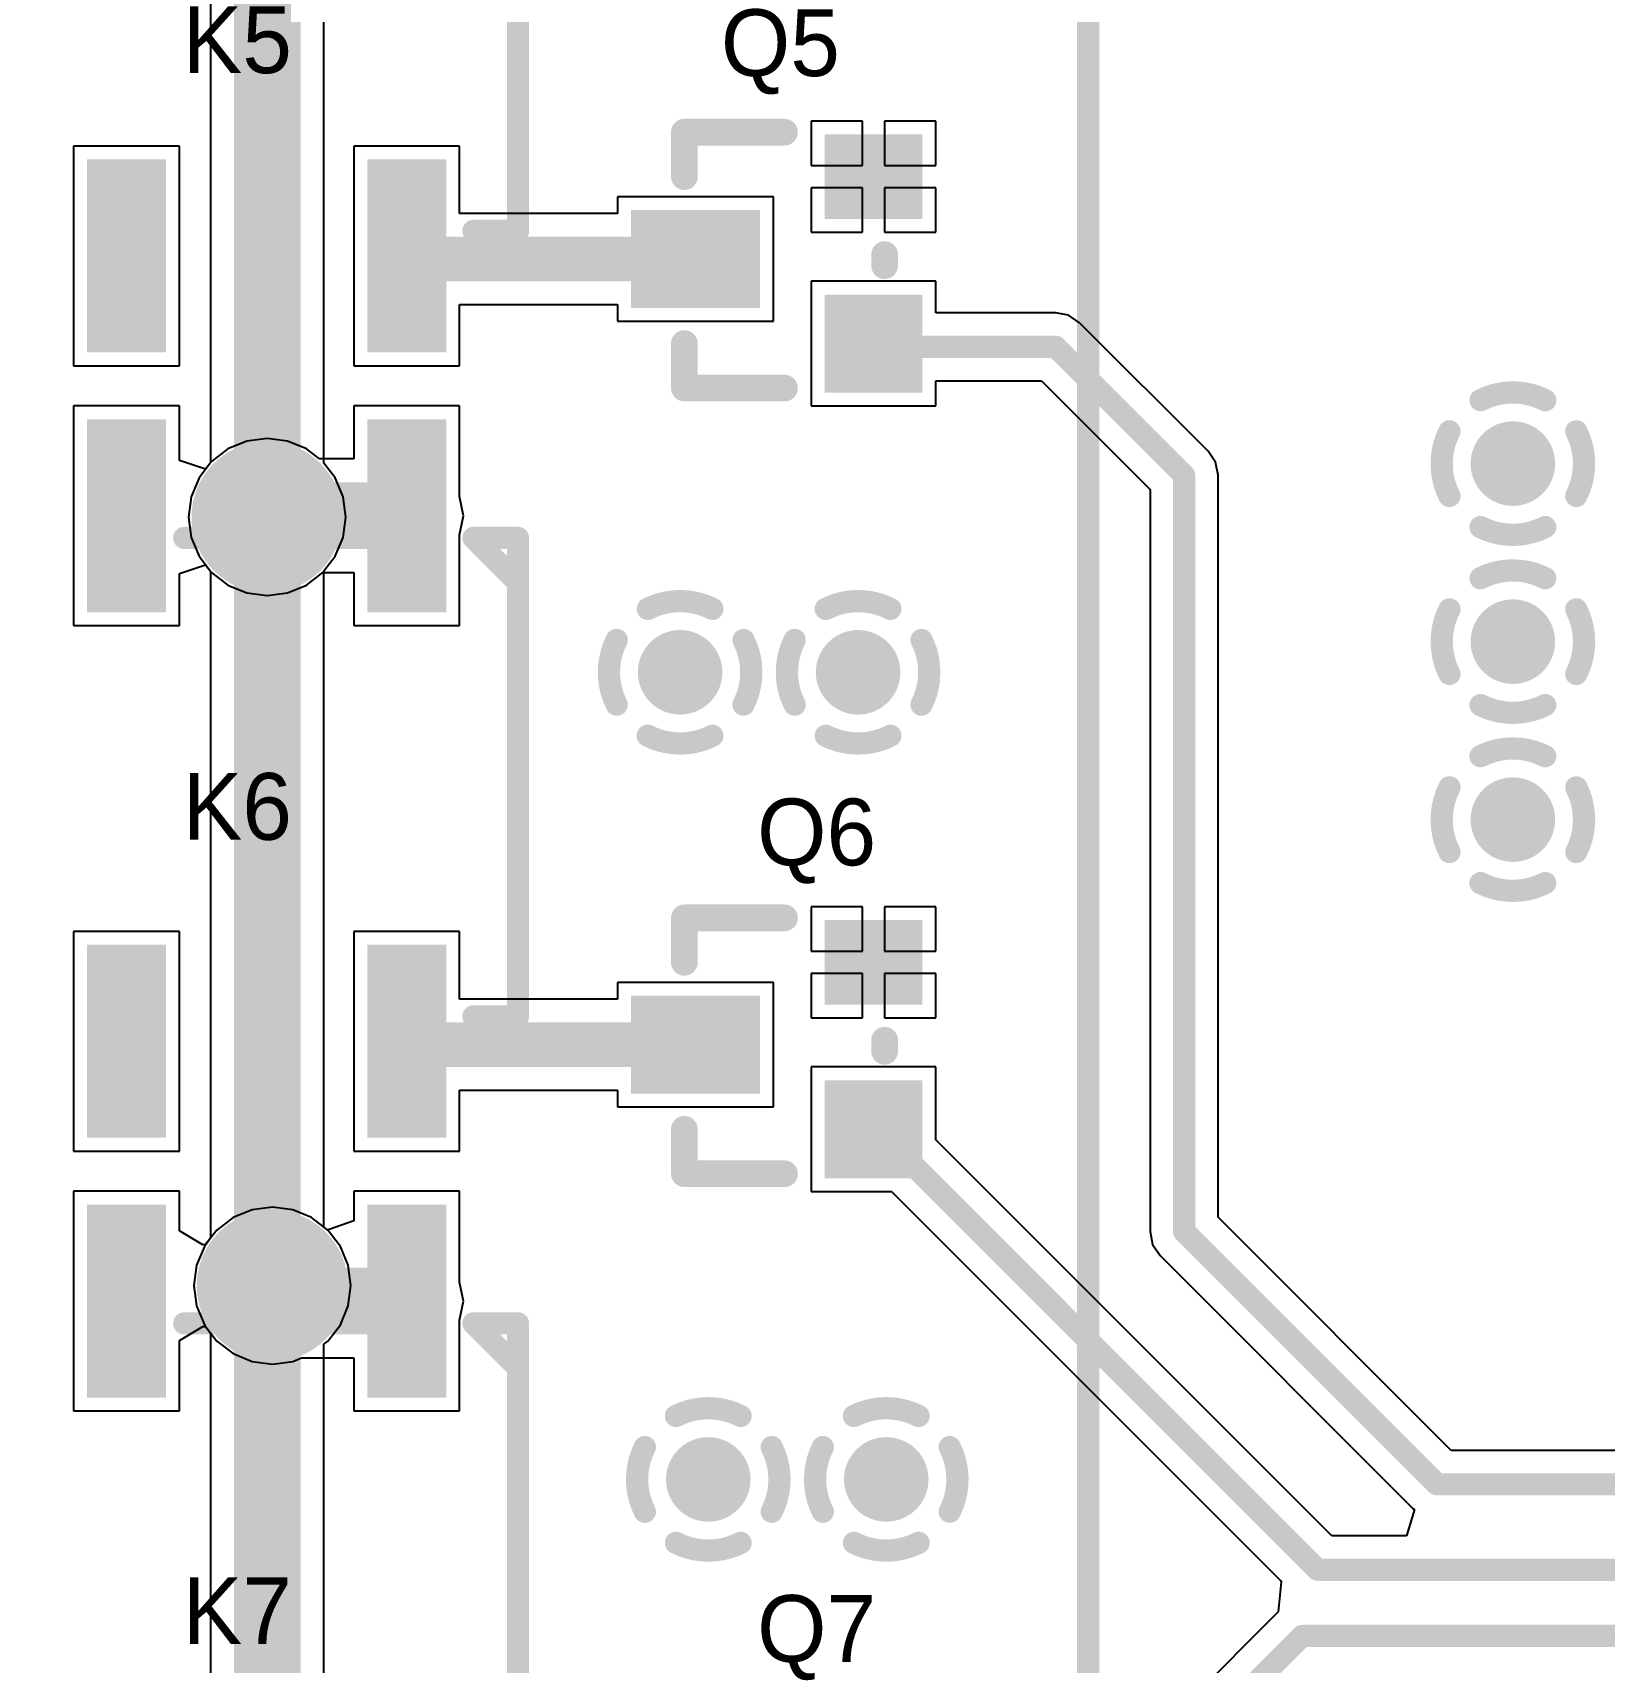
# Model space of a CAD drawing. Header units: millimetres. Extents: x 6.83 to 16.18, y 4.59 to 12.3.
# Drawn here: x 9.547 to 10.254, y 6.71 to 7.442 of the extents above; entities that cross this region are included whole.
import ezdxf

# ---------------------------------------------------------------- set-up
doc = ezdxf.new("R2010")
doc.units = ezdxf.units.MM
doc.header["$MEASUREMENT"] = 0
for name, color, linetype in [('BottomLayer', 5, 'Continuous'), ('BottomSolder', 6, 'Continuous'), ('InternalPlane1', 76, 'Continuous'), ('InternalPlane2', 16, 'Continuous'), ('MultiLayer', 9, 'Continuous'), ('TopLayer', 1, 'Continuous'), ('TopOverlay', 2, 'Continuous'), ('TopPaste', 8, 'Continuous'), ('TopSolder', 216, 'Continuous'), ('ViaHoleLayer', 16, 'Continuous')]:
    doc.layers.add(name, color=color, linetype=linetype)

# ---------------------------------------------------------------- blocks, each defined once
blk = doc.blocks.new('SOT_23_85')
at = {"layer": 'TopLayer'}
for points in [[(0.018278, 0.052755), (0.018278, 0.082755), (-0.017722, 0.052755), (-0.017722, 0.082755)], [(-0.054722, 0.012755), (-0.054722, 0.048755), (-0.104722, 0.012755), (-0.104722, 0.048755)], [(0.018278, -0.025245), (0.018278, 0.010755), (-0.017722, -0.025245), (-0.017722, 0.010755)]]:
    blk.add_solid(points, dxfattribs=at)
at = {"layer": 'TopOverlay', "const_width": 0.012}
for points in [[(-0.084722, 0.087755), (-0.039722, 0.087755)], [(-0.084722, 0.067755), (-0.084722, 0.087755)], [(0.005278, 0.027755), (0.005278, 0.032755)], [(-0.084722, -0.027245), (-0.084722, -0.007245)], [(-0.084722, -0.027245), (-0.039722, -0.027245)]]:
    blk.add_lwpolyline(points, dxfattribs=at)
at = {"layer": 'TopOverlay', "const_width": 0.006}
for points in [[(-0.087722, 0.087755, 1), (-0.081722, 0.087755, 1)], [(-0.087722, 0.087755, 1), (-0.081722, 0.087755, 1)], [(-0.042722, 0.087755, 1), (-0.036722, 0.087755, 1)], [(-0.087722, 0.067755, 1), (-0.081722, 0.067755, 1)], [(0.002278, 0.032755, 1), (0.008278, 0.032755, 1)], [(0.002278, 0.027755, 1), (0.008278, 0.027755, 1)], [(-0.087722, -0.007245, 1), (-0.081722, -0.007245, 1)], [(-0.087722, -0.027245, 1), (-0.081722, -0.027245, 1)], [(-0.087722, -0.027245, 1), (-0.081722, -0.027245, 1)], [(-0.042722, -0.027245, 1), (-0.036722, -0.027245, 1)]]:
    blk.add_lwpolyline(points, format="xyb", close=True, dxfattribs=at)
at = {"layer": 'TopPaste'}
for points in [[(0.018278, 0.052755), (0.018278, 0.082755), (-0.017722, 0.052755), (-0.017722, 0.082755)], [(-0.054722, 0.012755), (-0.054722, 0.048755), (-0.104722, 0.012755), (-0.104722, 0.048755)], [(0.018278, -0.025245), (0.018278, 0.010755), (-0.017722, -0.025245), (-0.017722, 0.010755)]]:
    blk.add_solid(points, dxfattribs=at)
at = {"layer": 'TopSolder'}
for points in [[(0.022278, 0.048755), (0.022278, 0.086755), (-0.021722, 0.048755), (-0.021722, 0.086755)], [(-0.050722, 0.008755), (-0.050722, 0.052755), (-0.108722, 0.008755), (-0.108722, 0.052755)], [(0.022278, -0.029245), (0.022278, 0.014755), (-0.021722, -0.029245), (-0.021722, 0.014755)]]:
    blk.add_solid(points, dxfattribs=at)
blk = doc.blocks.new('SOT_23_86')
at = {"layer": 'TopLayer'}
for points in [[(0.018278, 0.052755), (0.018278, 0.082755), (-0.017722, 0.052755), (-0.017722, 0.082755)], [(-0.054722, 0.012755), (-0.054722, 0.048755), (-0.104722, 0.012755), (-0.104722, 0.048755)], [(0.018278, -0.025245), (0.018278, 0.010755), (-0.017722, -0.025245), (-0.017722, 0.010755)]]:
    blk.add_solid(points, dxfattribs=at)
at = {"layer": 'TopOverlay', "const_width": 0.012}
for points in [[(-0.084722, 0.087755), (-0.039722, 0.087755)], [(-0.084722, 0.067755), (-0.084722, 0.087755)], [(0.005278, 0.027755), (0.005278, 0.032755)], [(-0.084722, -0.027245), (-0.084722, -0.007245)], [(-0.084722, -0.027245), (-0.039722, -0.027245)]]:
    blk.add_lwpolyline(points, dxfattribs=at)
at = {"layer": 'TopOverlay', "const_width": 0.006}
for points in [[(-0.087722, 0.087755, 1), (-0.081722, 0.087755, 1)], [(-0.087722, 0.087755, 1), (-0.081722, 0.087755, 1)], [(-0.042722, 0.087755, 1), (-0.036722, 0.087755, 1)], [(-0.087722, 0.067755, 1), (-0.081722, 0.067755, 1)], [(0.002278, 0.032755, 1), (0.008278, 0.032755, 1)], [(0.002278, 0.027755, 1), (0.008278, 0.027755, 1)], [(-0.087722, -0.007245, 1), (-0.081722, -0.007245, 1)], [(-0.087722, -0.027245, 1), (-0.081722, -0.027245, 1)], [(-0.087722, -0.027245, 1), (-0.081722, -0.027245, 1)], [(-0.042722, -0.027245, 1), (-0.036722, -0.027245, 1)]]:
    blk.add_lwpolyline(points, format="xyb", close=True, dxfattribs=at)
at = {"layer": 'TopPaste'}
for points in [[(0.018278, 0.052755), (0.018278, 0.082755), (-0.017722, 0.052755), (-0.017722, 0.082755)], [(-0.054722, 0.012755), (-0.054722, 0.048755), (-0.104722, 0.012755), (-0.104722, 0.048755)], [(0.018278, -0.025245), (0.018278, 0.010755), (-0.017722, -0.025245), (-0.017722, 0.010755)]]:
    blk.add_solid(points, dxfattribs=at)
at = {"layer": 'TopSolder'}
for points in [[(0.022278, 0.048755), (0.022278, 0.086755), (-0.021722, 0.048755), (-0.021722, 0.086755)], [(-0.050722, 0.008755), (-0.050722, 0.052755), (-0.108722, 0.008755), (-0.108722, 0.052755)], [(0.022278, -0.029245), (0.022278, 0.014755), (-0.021722, -0.029245), (-0.021722, 0.014755)]]:
    blk.add_solid(points, dxfattribs=at)
blk = doc.blocks.new('AXICOM_IM06_89')
at = {"layer": 'TopLayer'}
for points in [[(-0.13873, 0.0719), (-0.11117, 0.0719), (-0.13873, 0.15064), (-0.11117, 0.15064)], [(-0.01275, 0.0719), (0.01481, 0.0719), (-0.01275, 0.15064), (0.01481, 0.15064)], [(0.07387, 0.0719), (0.10143, 0.0719), (0.07387, 0.15064), (0.10143, 0.15064)], [(0.16048, 0.0719), (0.18804, 0.0719), (0.16048, 0.15064), (0.18804, 0.15064)], [(-0.13873, -0.16432), (-0.11117, -0.16432), (-0.13873, -0.08558), (-0.11117, -0.08558)], [(-0.01275, -0.16432), (0.01481, -0.16432), (-0.01275, -0.08558), (0.01481, -0.08558)], [(0.07387, -0.16432), (0.10143, -0.16432), (0.07387, -0.08558), (0.10143, -0.08558)], [(0.16048, -0.16432), (0.18804, -0.16432), (0.16048, -0.08558), (0.18804, -0.08558)]]:
    blk.add_solid(points, dxfattribs=at)
at = {"layer": 'TopOverlay', "const_width": 0.01}
for points in [[(-0.15495, 0.10005), (-0.17495, 0.10005)], [(-0.17495, 0.10005), (-0.17495, -0.11495)], [(0.22005, 0.10005), (0.20005, 0.10005)], [(0.22005, 0.10005), (0.22005, -0.11495)], [(-0.15495, -0.11495), (-0.17495, -0.09495)], [(-0.15495, -0.11495), (-0.17495, -0.11495)], [(-0.02495, -0.11495), (-0.09995, -0.11495)], [(0.22005, -0.11495), (0.20005, -0.11495)]]:
    blk.add_lwpolyline(points, dxfattribs=at)
at = {"layer": 'TopOverlay', "const_width": 0.005}
for points in [[(-0.17745, 0.10005, 1), (-0.17245, 0.10005, 1)], [(-0.17745, 0.10005, 1), (-0.17245, 0.10005, 1)], [(-0.15745, 0.10005, 1), (-0.15245, 0.10005, 1)], [(0.19755, 0.10005, 1), (0.20255, 0.10005, 1)], [(0.21755, 0.10005, 1), (0.22255, 0.10005, 1)], [(0.21755, 0.10005, 1), (0.22255, 0.10005, 1)], [(-0.17745, -0.09495, 1), (-0.17245, -0.09495, 1)], [(-0.17745, -0.11495, 1), (-0.17245, -0.11495, 1)], [(-0.17745, -0.11495, 1), (-0.17245, -0.11495, 1)], [(-0.15745, -0.11495, 1), (-0.15245, -0.11495, 1)], [(-0.15745, -0.11495, 1), (-0.15245, -0.11495, 1)], [(-0.10245, -0.11495, 1), (-0.09745, -0.11495, 1)], [(-0.02745, -0.11495, 1), (-0.02245, -0.11495, 1)], [(0.19755, -0.11495, 1), (0.20255, -0.11495, 1)], [(0.21755, -0.11495, 1), (0.22255, -0.11495, 1)], [(0.21755, -0.11495, 1), (0.22255, -0.11495, 1)]]:
    blk.add_lwpolyline(points, format="xyb", close=True, dxfattribs=at)
at = {"layer": 'TopPaste'}
for points in [[(-0.13873, 0.0719), (-0.11117, 0.0719), (-0.13873, 0.15064), (-0.11117, 0.15064)], [(-0.01275, 0.0719), (0.01481, 0.0719), (-0.01275, 0.15064), (0.01481, 0.15064)], [(0.07387, 0.0719), (0.10143, 0.0719), (0.07387, 0.15064), (0.10143, 0.15064)], [(0.16048, 0.0719), (0.18804, 0.0719), (0.16048, 0.15064), (0.18804, 0.15064)], [(-0.13873, -0.16432), (-0.11117, -0.16432), (-0.13873, -0.08558), (-0.11117, -0.08558)], [(-0.01275, -0.16432), (0.01481, -0.16432), (-0.01275, -0.08558), (0.01481, -0.08558)], [(0.07387, -0.16432), (0.10143, -0.16432), (0.07387, -0.08558), (0.10143, -0.08558)], [(0.16048, -0.16432), (0.18804, -0.16432), (0.16048, -0.08558), (0.18804, -0.08558)]]:
    blk.add_solid(points, dxfattribs=at)
at = {"layer": 'TopSolder'}
for points in [[(-0.14273, 0.0679), (-0.10717, 0.0679), (-0.14273, 0.15464), (-0.10717, 0.15464)], [(-0.01675, 0.0679), (0.01881, 0.0679), (-0.01675, 0.15464), (0.01881, 0.15464)], [(0.06987, 0.0679), (0.10543, 0.0679), (0.06987, 0.15464), (0.10543, 0.15464)], [(0.15648, 0.0679), (0.19204, 0.0679), (0.15648, 0.15464), (0.19204, 0.15464)], [(-0.14273, -0.16832), (-0.10717, -0.16832), (-0.14273, -0.08158), (-0.10717, -0.08158)], [(-0.01675, -0.16832), (0.01881, -0.16832), (-0.01675, -0.08158), (0.01881, -0.08158)], [(0.06987, -0.16832), (0.10543, -0.16832), (0.06987, -0.08158), (0.10543, -0.08158)], [(0.15648, -0.16832), (0.19204, -0.16832), (0.15648, -0.08158), (0.19204, -0.08158)]]:
    blk.add_solid(points, dxfattribs=at)
blk = doc.blocks.new('AXICOM_IM06_90')
at = {"layer": 'TopLayer'}
for points in [[(-0.13873, 0.0719), (-0.11117, 0.0719), (-0.13873, 0.15064), (-0.11117, 0.15064)], [(-0.01275, 0.0719), (0.01481, 0.0719), (-0.01275, 0.15064), (0.01481, 0.15064)], [(0.07387, 0.0719), (0.10143, 0.0719), (0.07387, 0.15064), (0.10143, 0.15064)], [(0.16048, 0.0719), (0.18804, 0.0719), (0.16048, 0.15064), (0.18804, 0.15064)], [(-0.13873, -0.16432), (-0.11117, -0.16432), (-0.13873, -0.08558), (-0.11117, -0.08558)], [(-0.01275, -0.16432), (0.01481, -0.16432), (-0.01275, -0.08558), (0.01481, -0.08558)], [(0.07387, -0.16432), (0.10143, -0.16432), (0.07387, -0.08558), (0.10143, -0.08558)], [(0.16048, -0.16432), (0.18804, -0.16432), (0.16048, -0.08558), (0.18804, -0.08558)]]:
    blk.add_solid(points, dxfattribs=at)
at = {"layer": 'TopOverlay', "const_width": 0.01}
for points in [[(-0.15495, 0.10005), (-0.17495, 0.10005)], [(-0.17495, 0.10005), (-0.17495, -0.11495)], [(0.22005, 0.10005), (0.20005, 0.10005)], [(0.22005, 0.10005), (0.22005, -0.11495)], [(-0.15495, -0.11495), (-0.17495, -0.09495)], [(-0.15495, -0.11495), (-0.17495, -0.11495)], [(-0.02495, -0.11495), (-0.09995, -0.11495)], [(0.22005, -0.11495), (0.20005, -0.11495)]]:
    blk.add_lwpolyline(points, dxfattribs=at)
at = {"layer": 'TopOverlay', "const_width": 0.005}
for points in [[(-0.17745, 0.10005, 1), (-0.17245, 0.10005, 1)], [(-0.17745, 0.10005, 1), (-0.17245, 0.10005, 1)], [(-0.15745, 0.10005, 1), (-0.15245, 0.10005, 1)], [(0.19755, 0.10005, 1), (0.20255, 0.10005, 1)], [(0.21755, 0.10005, 1), (0.22255, 0.10005, 1)], [(0.21755, 0.10005, 1), (0.22255, 0.10005, 1)], [(-0.17745, -0.09495, 1), (-0.17245, -0.09495, 1)], [(-0.17745, -0.11495, 1), (-0.17245, -0.11495, 1)], [(-0.17745, -0.11495, 1), (-0.17245, -0.11495, 1)], [(-0.15745, -0.11495, 1), (-0.15245, -0.11495, 1)], [(-0.15745, -0.11495, 1), (-0.15245, -0.11495, 1)], [(-0.10245, -0.11495, 1), (-0.09745, -0.11495, 1)], [(-0.02745, -0.11495, 1), (-0.02245, -0.11495, 1)], [(0.19755, -0.11495, 1), (0.20255, -0.11495, 1)], [(0.21755, -0.11495, 1), (0.22255, -0.11495, 1)], [(0.21755, -0.11495, 1), (0.22255, -0.11495, 1)]]:
    blk.add_lwpolyline(points, format="xyb", close=True, dxfattribs=at)
at = {"layer": 'TopPaste'}
for points in [[(-0.13873, 0.0719), (-0.11117, 0.0719), (-0.13873, 0.15064), (-0.11117, 0.15064)], [(-0.01275, 0.0719), (0.01481, 0.0719), (-0.01275, 0.15064), (0.01481, 0.15064)], [(0.07387, 0.0719), (0.10143, 0.0719), (0.07387, 0.15064), (0.10143, 0.15064)], [(0.16048, 0.0719), (0.18804, 0.0719), (0.16048, 0.15064), (0.18804, 0.15064)], [(-0.13873, -0.16432), (-0.11117, -0.16432), (-0.13873, -0.08558), (-0.11117, -0.08558)], [(-0.01275, -0.16432), (0.01481, -0.16432), (-0.01275, -0.08558), (0.01481, -0.08558)], [(0.07387, -0.16432), (0.10143, -0.16432), (0.07387, -0.08558), (0.10143, -0.08558)], [(0.16048, -0.16432), (0.18804, -0.16432), (0.16048, -0.08558), (0.18804, -0.08558)]]:
    blk.add_solid(points, dxfattribs=at)
at = {"layer": 'TopSolder'}
for points in [[(-0.14273, 0.0679), (-0.10717, 0.0679), (-0.14273, 0.15464), (-0.10717, 0.15464)], [(-0.01675, 0.0679), (0.01881, 0.0679), (-0.01675, 0.15464), (0.01881, 0.15464)], [(0.06987, 0.0679), (0.10543, 0.0679), (0.06987, 0.15464), (0.10543, 0.15464)], [(0.15648, 0.0679), (0.19204, 0.0679), (0.15648, 0.15464), (0.19204, 0.15464)], [(-0.14273, -0.16832), (-0.10717, -0.16832), (-0.14273, -0.08158), (-0.10717, -0.08158)], [(-0.01675, -0.16832), (0.01881, -0.16832), (-0.01675, -0.08158), (0.01881, -0.08158)], [(0.06987, -0.16832), (0.10543, -0.16832), (0.06987, -0.08158), (0.10543, -0.08158)], [(0.15648, -0.16832), (0.19204, -0.16832), (0.15648, -0.08158), (0.19204, -0.08158)]]:
    blk.add_solid(points, dxfattribs=at)
blk = doc.blocks.new('AXICOM_IM06_91')
at = {"layer": 'TopLayer'}
for points in [[(-0.13873, 0.0719), (-0.11117, 0.0719), (-0.13873, 0.15064), (-0.11117, 0.15064)], [(-0.01275, 0.0719), (0.01481, 0.0719), (-0.01275, 0.15064), (0.01481, 0.15064)], [(0.07387, 0.0719), (0.10143, 0.0719), (0.07387, 0.15064), (0.10143, 0.15064)], [(0.16048, 0.0719), (0.18804, 0.0719), (0.16048, 0.15064), (0.18804, 0.15064)], [(-0.13873, -0.16432), (-0.11117, -0.16432), (-0.13873, -0.08558), (-0.11117, -0.08558)], [(-0.01275, -0.16432), (0.01481, -0.16432), (-0.01275, -0.08558), (0.01481, -0.08558)], [(0.07387, -0.16432), (0.10143, -0.16432), (0.07387, -0.08558), (0.10143, -0.08558)], [(0.16048, -0.16432), (0.18804, -0.16432), (0.16048, -0.08558), (0.18804, -0.08558)]]:
    blk.add_solid(points, dxfattribs=at)
at = {"layer": 'TopOverlay', "const_width": 0.01}
for points in [[(-0.15495, 0.10005), (-0.17495, 0.10005)], [(-0.17495, 0.10005), (-0.17495, -0.11495)], [(0.22005, 0.10005), (0.20005, 0.10005)], [(0.22005, 0.10005), (0.22005, -0.11495)], [(-0.15495, -0.11495), (-0.17495, -0.09495)], [(-0.15495, -0.11495), (-0.17495, -0.11495)], [(-0.02495, -0.11495), (-0.09995, -0.11495)], [(0.22005, -0.11495), (0.20005, -0.11495)]]:
    blk.add_lwpolyline(points, dxfattribs=at)
at = {"layer": 'TopOverlay', "const_width": 0.005}
for points in [[(-0.17745, 0.10005, 1), (-0.17245, 0.10005, 1)], [(-0.17745, 0.10005, 1), (-0.17245, 0.10005, 1)], [(-0.15745, 0.10005, 1), (-0.15245, 0.10005, 1)], [(0.19755, 0.10005, 1), (0.20255, 0.10005, 1)], [(0.21755, 0.10005, 1), (0.22255, 0.10005, 1)], [(0.21755, 0.10005, 1), (0.22255, 0.10005, 1)], [(-0.17745, -0.09495, 1), (-0.17245, -0.09495, 1)], [(-0.17745, -0.11495, 1), (-0.17245, -0.11495, 1)], [(-0.17745, -0.11495, 1), (-0.17245, -0.11495, 1)], [(-0.15745, -0.11495, 1), (-0.15245, -0.11495, 1)], [(-0.15745, -0.11495, 1), (-0.15245, -0.11495, 1)], [(-0.10245, -0.11495, 1), (-0.09745, -0.11495, 1)], [(-0.02745, -0.11495, 1), (-0.02245, -0.11495, 1)], [(0.19755, -0.11495, 1), (0.20255, -0.11495, 1)], [(0.21755, -0.11495, 1), (0.22255, -0.11495, 1)], [(0.21755, -0.11495, 1), (0.22255, -0.11495, 1)]]:
    blk.add_lwpolyline(points, format="xyb", close=True, dxfattribs=at)
at = {"layer": 'TopPaste'}
for points in [[(-0.13873, 0.0719), (-0.11117, 0.0719), (-0.13873, 0.15064), (-0.11117, 0.15064)], [(-0.01275, 0.0719), (0.01481, 0.0719), (-0.01275, 0.15064), (0.01481, 0.15064)], [(0.07387, 0.0719), (0.10143, 0.0719), (0.07387, 0.15064), (0.10143, 0.15064)], [(0.16048, 0.0719), (0.18804, 0.0719), (0.16048, 0.15064), (0.18804, 0.15064)], [(-0.13873, -0.16432), (-0.11117, -0.16432), (-0.13873, -0.08558), (-0.11117, -0.08558)], [(-0.01275, -0.16432), (0.01481, -0.16432), (-0.01275, -0.08558), (0.01481, -0.08558)], [(0.07387, -0.16432), (0.10143, -0.16432), (0.07387, -0.08558), (0.10143, -0.08558)], [(0.16048, -0.16432), (0.18804, -0.16432), (0.16048, -0.08558), (0.18804, -0.08558)]]:
    blk.add_solid(points, dxfattribs=at)
at = {"layer": 'TopSolder'}
for points in [[(-0.14273, 0.0679), (-0.10717, 0.0679), (-0.14273, 0.15464), (-0.10717, 0.15464)], [(-0.01675, 0.0679), (0.01881, 0.0679), (-0.01675, 0.15464), (0.01881, 0.15464)], [(0.06987, 0.0679), (0.10543, 0.0679), (0.06987, 0.15464), (0.10543, 0.15464)], [(0.15648, 0.0679), (0.19204, 0.0679), (0.15648, 0.15464), (0.19204, 0.15464)], [(-0.14273, -0.16832), (-0.10717, -0.16832), (-0.14273, -0.08158), (-0.10717, -0.08158)], [(-0.01675, -0.16832), (0.01881, -0.16832), (-0.01675, -0.08158), (0.01881, -0.08158)], [(0.06987, -0.16832), (0.10543, -0.16832), (0.06987, -0.08158), (0.10543, -0.08158)], [(0.15648, -0.16832), (0.19204, -0.16832), (0.15648, -0.08158), (0.19204, -0.08158)]]:
    blk.add_solid(points, dxfattribs=at)

msp = doc.modelspace()

# ---------------------------------------------------------------- linework, layer by layer
at = {"layer": 'BottomLayer'}
for p, q in [((9.62737, 7.55975), (9.62737, 7.24882)), ((9.67835, 7.24872), (9.67835, 7.54673)), ((9.62737, 7.24882), (9.62225, 7.24215)), ((9.68339, 7.24215), (9.67835, 7.24872)), ((9.62225, 7.24215), (9.61872, 7.23363)), ((9.68692, 7.23363), (9.68339, 7.24215)), ((9.61872, 7.23363), (9.61752, 7.2245)), ((9.68812, 7.2245), (9.68692, 7.23363)), ((9.61752, 7.2245), (9.61872, 7.21536)), ((9.68692, 7.21536), (9.68812, 7.2245)), ((9.61872, 7.21536), (9.62225, 7.20685)), ((9.68339, 7.20685), (9.68692, 7.21536)), ((9.62225, 7.20685), (9.62737, 7.20017)), ((9.62737, 7.20017), (9.62737, 6.90038)), ((9.67835, 7.20027), (9.68339, 7.20685)), ((9.67835, 6.9054), (9.67835, 7.20027)), ((9.62737, 6.90038), (9.62458, 6.89674)), ((9.68011, 6.90405), (9.67835, 6.9054)), ((9.68572, 6.89674), (9.68011, 6.90405)), ((9.62458, 6.89674), (9.62105, 6.88823)), ((9.68925, 6.88823), (9.68572, 6.89674)), ((9.62105, 6.88823), (9.61985, 6.87909)), ((9.69045, 6.87909), (9.68925, 6.88823)), ((9.61985, 6.87909), (9.62105, 6.86995)), ((9.68925, 6.86995), (9.69045, 6.87909)), ((9.62105, 6.86995), (9.62458, 6.86144)), ((9.68572, 6.86144), (9.68925, 6.86995)), ((9.62458, 6.86144), (9.62737, 6.8578)), ((9.62737, 6.8578), (9.62737, 6.54646)), ((9.68011, 6.85413), (9.68572, 6.86144)), ((9.67835, 6.85278), (9.68011, 6.85413)), ((9.67835, 6.54182), (9.67835, 6.85278))]:
    msp.add_line(p, q, dxfattribs=at)
at = {"layer": 'BottomLayer', "const_width": 0.03}
msp.add_lwpolyline([(9.65286, 5.81902), (9.65286, 10.53152)], dxfattribs=at)
at = {"layer": 'BottomLayer'}
for points, const_width in [([(10.20522, 7.2485, 1), (10.22022, 7.2485, 1)], 0.015), ([(9.64032, 7.2245, 1), (9.66532, 7.2245, 1)], 0.025), ([(10.20522, 7.1685, 1), (10.22022, 7.1685, 1)], 0.015), ([(9.83092, 7.15471, 1), (9.84592, 7.15471, 1)], 0.015), ([(9.91092, 7.15471, 1), (9.92592, 7.15471, 1)], 0.015), ([(10.20522, 7.0885, 1), (10.22022, 7.0885, 1)], 0.015), ([(9.64265, 6.87909, 1), (9.66765, 6.87909, 1)], 0.025), ([(9.84358, 6.79201, 1), (9.85858, 6.79201, 1)], 0.015), ([(9.92358, 6.79201, 1), (9.93858, 6.79201, 1)], 0.015)]:
    msp.add_lwpolyline(points, format="xyb", close=True, dxfattribs=dict(at, const_width=const_width))
at = {"layer": 'BottomSolder'}
for points, const_width in [([(10.20322, 7.2485, 1), (10.22222, 7.2485, 1)], 0.019), ([(9.63832, 7.2245, 1), (9.66732, 7.2245, 1)], 0.029), ([(10.20322, 7.1685, 1), (10.22222, 7.1685, 1)], 0.019), ([(9.82892, 7.15471, 1), (9.84792, 7.15471, 1)], 0.019), ([(9.90892, 7.15471, 1), (9.92792, 7.15471, 1)], 0.019), ([(10.20322, 7.0885, 1), (10.22222, 7.0885, 1)], 0.019), ([(9.64065, 6.87909, 1), (9.66965, 6.87909, 1)], 0.029), ([(9.84158, 6.79201, 1), (9.86058, 6.79201, 1)], 0.019), ([(9.92158, 6.79201, 1), (9.94058, 6.79201, 1)], 0.019)]:
    msp.add_lwpolyline(points, format="xyb", close=True, dxfattribs=dict(at, const_width=const_width))
at = {"layer": 'InternalPlane1', "const_width": 0.01}
for points in [[(10.19819, 7.27701, -0.240079), (10.22725, 7.27701)], [(10.18421, 7.23397, -0.240079), (10.18421, 7.26302)], [(10.24123, 7.26302, -0.240079), (10.24123, 7.23397)], [(10.22725, 7.21998, -0.240079), (10.19819, 7.21998)], [(10.19819, 7.19701, -0.240079), (10.22725, 7.19701)], [(9.82389, 7.18322, -0.240079), (9.85295, 7.18322)], [(9.90389, 7.18322, -0.240079), (9.93295, 7.18322)], [(10.18421, 7.15397, -0.240079), (10.18421, 7.18302)], [(10.24123, 7.18302, -0.240079), (10.24123, 7.15397)], [(9.80991, 7.14018, -0.240079), (9.80991, 7.16924)], [(9.86693, 7.16924, -0.240079), (9.86693, 7.14018)], [(9.88991, 7.14018, -0.240079), (9.88991, 7.16924)], [(9.94693, 7.16924, -0.240079), (9.94693, 7.14018)], [(10.22725, 7.13998, -0.240079), (10.19819, 7.13998)], [(9.85295, 7.1262, -0.240079), (9.82389, 7.1262)], [(9.93295, 7.1262, -0.240079), (9.90389, 7.1262)], [(10.19819, 7.11701, -0.240079), (10.22725, 7.11701)], [(10.18421, 7.07397, -0.240079), (10.18421, 7.10302)], [(10.24123, 7.10302, -0.240079), (10.24123, 7.07397)], [(10.22725, 7.05998, -0.240079), (10.19819, 7.05998)], [(9.83656, 6.82052, -0.240079), (9.86561, 6.82052)], [(9.91656, 6.82052, -0.240079), (9.94561, 6.82052)], [(9.82257, 6.77748, -0.240079), (9.82257, 6.80653)], [(9.8796, 6.80653, -0.240079), (9.8796, 6.77748)], [(9.90257, 6.77748, -0.240079), (9.90257, 6.80653)], [(9.9596, 6.80653, -0.240079), (9.9596, 6.77748)], [(9.86561, 6.76349, -0.240079), (9.83656, 6.76349)], [(9.94561, 6.76349, -0.240079), (9.91656, 6.76349)]]:
    msp.add_lwpolyline(points, format="xyb", dxfattribs=at)
at = {"layer": 'InternalPlane1'}
for points, const_width in [([(10.19569, 7.27701, 1), (10.20069, 7.27701, 1)], 0.005), ([(10.22475, 7.27701, 1), (10.22975, 7.27701, 1)], 0.005), ([(10.18171, 7.26302, 1), (10.18671, 7.26302, 1)], 0.005), ([(10.23873, 7.26302, 1), (10.24373, 7.26302, 1)], 0.005), ([(9.63582, 7.2245, 1), (9.66982, 7.2245, 1)], 0.034), ([(10.18171, 7.23397, 1), (10.18671, 7.23397, 1)], 0.005), ([(10.23873, 7.23397, 1), (10.24373, 7.23397, 1)], 0.005), ([(10.19569, 7.21998, 1), (10.20069, 7.21998, 1)], 0.005), ([(10.22475, 7.21998, 1), (10.22975, 7.21998, 1)], 0.005), ([(10.19569, 7.19701, 1), (10.20069, 7.19701, 1)], 0.005), ([(10.22475, 7.19701, 1), (10.22975, 7.19701, 1)], 0.005), ([(9.82139, 7.18322, 1), (9.82639, 7.18322, 1)], 0.005), ([(9.85045, 7.18322, 1), (9.85544, 7.18322, 1)], 0.005), ([(9.90139, 7.18322, 1), (9.90639, 7.18322, 1)], 0.005), ([(9.93045, 7.18322, 1), (9.93544, 7.18322, 1)], 0.005), ([(10.18171, 7.18302, 1), (10.18671, 7.18302, 1)], 0.005), ([(10.23873, 7.18302, 1), (10.24373, 7.18302, 1)], 0.005), ([(9.80741, 7.16924, 1), (9.81241, 7.16924, 1)], 0.005), ([(9.86443, 7.16924, 1), (9.86943, 7.16924, 1)], 0.005), ([(9.88741, 7.16924, 1), (9.89241, 7.16924, 1)], 0.005), ([(9.94443, 7.16924, 1), (9.94943, 7.16924, 1)], 0.005), ([(10.18171, 7.15397, 1), (10.18671, 7.15397, 1)], 0.005), ([(10.23873, 7.15397, 1), (10.24373, 7.15397, 1)], 0.005), ([(9.80741, 7.14018, 1), (9.81241, 7.14018, 1)], 0.005), ([(9.86443, 7.14018, 1), (9.86943, 7.14018, 1)], 0.005), ([(9.88741, 7.14018, 1), (9.89241, 7.14018, 1)], 0.005), ([(9.94443, 7.14018, 1), (9.94943, 7.14018, 1)], 0.005), ([(10.19569, 7.13998, 1), (10.20069, 7.13998, 1)], 0.005), ([(10.22475, 7.13998, 1), (10.22975, 7.13998, 1)], 0.005), ([(9.82139, 7.1262, 1), (9.82639, 7.1262, 1)], 0.005), ([(9.85045, 7.1262, 1), (9.85544, 7.1262, 1)], 0.005), ([(9.90139, 7.1262, 1), (9.90639, 7.1262, 1)], 0.005), ([(9.93045, 7.1262, 1), (9.93544, 7.1262, 1)], 0.005), ([(10.19569, 7.11701, 1), (10.20069, 7.11701, 1)], 0.005), ([(10.22475, 7.11701, 1), (10.22975, 7.11701, 1)], 0.005), ([(10.18171, 7.10302, 1), (10.18671, 7.10302, 1)], 0.005), ([(10.23873, 7.10302, 1), (10.24373, 7.10302, 1)], 0.005), ([(10.18171, 7.07397, 1), (10.18671, 7.07397, 1)], 0.005), ([(10.23873, 7.07397, 1), (10.24373, 7.07397, 1)], 0.005), ([(10.19569, 7.05998, 1), (10.20069, 7.05998, 1)], 0.005), ([(10.22475, 7.05998, 1), (10.22975, 7.05998, 1)], 0.005), ([(9.63815, 6.87909, 1), (9.67215, 6.87909, 1)], 0.034), ([(9.83406, 6.82052, 1), (9.83906, 6.82052, 1)], 0.005), ([(9.86311, 6.82052, 1), (9.86811, 6.82052, 1)], 0.005), ([(9.91406, 6.82052, 1), (9.91906, 6.82052, 1)], 0.005), ([(9.94311, 6.82052, 1), (9.94811, 6.82052, 1)], 0.005), ([(9.82007, 6.80653, 1), (9.82507, 6.80653, 1)], 0.005), ([(9.8771, 6.80653, 1), (9.8821, 6.80653, 1)], 0.005), ([(9.90007, 6.80653, 1), (9.90507, 6.80653, 1)], 0.005), ([(9.9571, 6.80653, 1), (9.9621, 6.80653, 1)], 0.005), ([(9.82007, 6.77748, 1), (9.82507, 6.77748, 1)], 0.005), ([(9.8771, 6.77748, 1), (9.8821, 6.77748, 1)], 0.005), ([(9.90007, 6.77748, 1), (9.90507, 6.77748, 1)], 0.005), ([(9.9571, 6.77748, 1), (9.9621, 6.77748, 1)], 0.005), ([(9.83406, 6.76349, 1), (9.83906, 6.76349, 1)], 0.005), ([(9.86311, 6.76349, 1), (9.86811, 6.76349, 1)], 0.005), ([(9.91406, 6.76349, 1), (9.91906, 6.76349, 1)], 0.005), ([(9.94311, 6.76349, 1), (9.94811, 6.76349, 1)], 0.005)]:
    msp.add_lwpolyline(points, format="xyb", close=True, dxfattribs=dict(at, const_width=const_width))
at = {"layer": 'InternalPlane2', "const_width": 0.01}
for points in [[(10.19819, 7.27701, -0.240079), (10.22725, 7.27701)], [(10.18421, 7.23397, -0.240079), (10.18421, 7.26302)], [(10.24123, 7.26302, -0.240079), (10.24123, 7.23397)], [(10.22725, 7.21998, -0.240079), (10.19819, 7.21998)], [(10.19819, 7.19701, -0.240079), (10.22725, 7.19701)], [(9.82389, 7.18322, -0.240079), (9.85295, 7.18322)], [(9.90389, 7.18322, -0.240079), (9.93295, 7.18322)], [(10.18421, 7.15397, -0.240079), (10.18421, 7.18302)], [(10.24123, 7.18302, -0.240079), (10.24123, 7.15397)], [(9.80991, 7.14018, -0.240079), (9.80991, 7.16924)], [(9.86693, 7.16924, -0.240079), (9.86693, 7.14018)], [(9.88991, 7.14018, -0.240079), (9.88991, 7.16924)], [(9.94693, 7.16924, -0.240079), (9.94693, 7.14018)], [(10.22725, 7.13998, -0.240079), (10.19819, 7.13998)], [(9.85295, 7.1262, -0.240079), (9.82389, 7.1262)], [(9.93295, 7.1262, -0.240079), (9.90389, 7.1262)], [(10.19819, 7.11701, -0.240079), (10.22725, 7.11701)], [(10.18421, 7.07397, -0.240079), (10.18421, 7.10302)], [(10.24123, 7.10302, -0.240079), (10.24123, 7.07397)], [(10.22725, 7.05998, -0.240079), (10.19819, 7.05998)], [(9.83656, 6.82052, -0.240079), (9.86561, 6.82052)], [(9.91656, 6.82052, -0.240079), (9.94561, 6.82052)], [(9.82257, 6.77748, -0.240079), (9.82257, 6.80653)], [(9.8796, 6.80653, -0.240079), (9.8796, 6.77748)], [(9.90257, 6.77748, -0.240079), (9.90257, 6.80653)], [(9.9596, 6.80653, -0.240079), (9.9596, 6.77748)], [(9.86561, 6.76349, -0.240079), (9.83656, 6.76349)], [(9.94561, 6.76349, -0.240079), (9.91656, 6.76349)]]:
    msp.add_lwpolyline(points, format="xyb", dxfattribs=at)
at = {"layer": 'InternalPlane2'}
for points, const_width in [([(10.19569, 7.27701, 1), (10.20069, 7.27701, 1)], 0.005), ([(10.22475, 7.27701, 1), (10.22975, 7.27701, 1)], 0.005), ([(10.18171, 7.26302, 1), (10.18671, 7.26302, 1)], 0.005), ([(10.23873, 7.26302, 1), (10.24373, 7.26302, 1)], 0.005), ([(9.63582, 7.2245, 1), (9.66982, 7.2245, 1)], 0.034), ([(10.18171, 7.23397, 1), (10.18671, 7.23397, 1)], 0.005), ([(10.23873, 7.23397, 1), (10.24373, 7.23397, 1)], 0.005), ([(10.19569, 7.21998, 1), (10.20069, 7.21998, 1)], 0.005), ([(10.22475, 7.21998, 1), (10.22975, 7.21998, 1)], 0.005), ([(10.19569, 7.19701, 1), (10.20069, 7.19701, 1)], 0.005), ([(10.22475, 7.19701, 1), (10.22975, 7.19701, 1)], 0.005), ([(9.82139, 7.18322, 1), (9.82639, 7.18322, 1)], 0.005), ([(9.85045, 7.18322, 1), (9.85544, 7.18322, 1)], 0.005), ([(9.90139, 7.18322, 1), (9.90639, 7.18322, 1)], 0.005), ([(9.93045, 7.18322, 1), (9.93544, 7.18322, 1)], 0.005), ([(10.18171, 7.18302, 1), (10.18671, 7.18302, 1)], 0.005), ([(10.23873, 7.18302, 1), (10.24373, 7.18302, 1)], 0.005), ([(9.80741, 7.16924, 1), (9.81241, 7.16924, 1)], 0.005), ([(9.86443, 7.16924, 1), (9.86943, 7.16924, 1)], 0.005), ([(9.88741, 7.16924, 1), (9.89241, 7.16924, 1)], 0.005), ([(9.94443, 7.16924, 1), (9.94943, 7.16924, 1)], 0.005), ([(10.18171, 7.15397, 1), (10.18671, 7.15397, 1)], 0.005), ([(10.23873, 7.15397, 1), (10.24373, 7.15397, 1)], 0.005), ([(9.80741, 7.14018, 1), (9.81241, 7.14018, 1)], 0.005), ([(9.86443, 7.14018, 1), (9.86943, 7.14018, 1)], 0.005), ([(9.88741, 7.14018, 1), (9.89241, 7.14018, 1)], 0.005), ([(9.94443, 7.14018, 1), (9.94943, 7.14018, 1)], 0.005), ([(10.19569, 7.13998, 1), (10.20069, 7.13998, 1)], 0.005), ([(10.22475, 7.13998, 1), (10.22975, 7.13998, 1)], 0.005), ([(9.82139, 7.1262, 1), (9.82639, 7.1262, 1)], 0.005), ([(9.85045, 7.1262, 1), (9.85544, 7.1262, 1)], 0.005), ([(9.90139, 7.1262, 1), (9.90639, 7.1262, 1)], 0.005), ([(9.93045, 7.1262, 1), (9.93544, 7.1262, 1)], 0.005), ([(10.19569, 7.11701, 1), (10.20069, 7.11701, 1)], 0.005), ([(10.22475, 7.11701, 1), (10.22975, 7.11701, 1)], 0.005), ([(10.18171, 7.10302, 1), (10.18671, 7.10302, 1)], 0.005), ([(10.23873, 7.10302, 1), (10.24373, 7.10302, 1)], 0.005), ([(10.18171, 7.07397, 1), (10.18671, 7.07397, 1)], 0.005), ([(10.23873, 7.07397, 1), (10.24373, 7.07397, 1)], 0.005), ([(10.19569, 7.05998, 1), (10.20069, 7.05998, 1)], 0.005), ([(10.22475, 7.05998, 1), (10.22975, 7.05998, 1)], 0.005), ([(9.63815, 6.87909, 1), (9.67215, 6.87909, 1)], 0.034), ([(9.83406, 6.82052, 1), (9.83906, 6.82052, 1)], 0.005), ([(9.86311, 6.82052, 1), (9.86811, 6.82052, 1)], 0.005), ([(9.91406, 6.82052, 1), (9.91906, 6.82052, 1)], 0.005), ([(9.94311, 6.82052, 1), (9.94811, 6.82052, 1)], 0.005), ([(9.82007, 6.80653, 1), (9.82507, 6.80653, 1)], 0.005), ([(9.8771, 6.80653, 1), (9.8821, 6.80653, 1)], 0.005), ([(9.90007, 6.80653, 1), (9.90507, 6.80653, 1)], 0.005), ([(9.9571, 6.80653, 1), (9.9621, 6.80653, 1)], 0.005), ([(9.82007, 6.77748, 1), (9.82507, 6.77748, 1)], 0.005), ([(9.8771, 6.77748, 1), (9.8821, 6.77748, 1)], 0.005), ([(9.90007, 6.77748, 1), (9.90507, 6.77748, 1)], 0.005), ([(9.9571, 6.77748, 1), (9.9621, 6.77748, 1)], 0.005), ([(9.83406, 6.76349, 1), (9.83906, 6.76349, 1)], 0.005), ([(9.86311, 6.76349, 1), (9.86811, 6.76349, 1)], 0.005), ([(9.91406, 6.76349, 1), (9.91906, 6.76349, 1)], 0.005), ([(9.94311, 6.76349, 1), (9.94811, 6.76349, 1)], 0.005)]:
    msp.add_lwpolyline(points, format="xyb", close=True, dxfattribs=dict(at, const_width=const_width))
at = {"layer": 'MultiLayer'}
for points, const_width in [([(10.20522, 7.2485, 1), (10.22022, 7.2485, 1)], 0.015), ([(9.64032, 7.2245, 1), (9.66532, 7.2245, 1)], 0.025), ([(10.20522, 7.1685, 1), (10.22022, 7.1685, 1)], 0.015), ([(9.83092, 7.15471, 1), (9.84592, 7.15471, 1)], 0.015), ([(9.91092, 7.15471, 1), (9.92592, 7.15471, 1)], 0.015), ([(10.20522, 7.0885, 1), (10.22022, 7.0885, 1)], 0.015), ([(9.64265, 6.87909, 1), (9.66765, 6.87909, 1)], 0.025), ([(9.84358, 6.79201, 1), (9.85858, 6.79201, 1)], 0.015), ([(9.92358, 6.79201, 1), (9.93858, 6.79201, 1)], 0.015)]:
    msp.add_lwpolyline(points, format="xyb", close=True, dxfattribs=dict(at, const_width=const_width))
at = {"layer": 'TopLayer'}
for p, q in [((9.92034, 7.40246), (9.89734, 7.40246)), ((9.89734, 7.40246), (9.89734, 7.38246)), ((9.92034, 7.38246), (9.92034, 7.40246)), ((9.95334, 7.40246), (9.93034, 7.40246)), ((9.93034, 7.40246), (9.93034, 7.38246)), ((9.95334, 7.38246), (9.95334, 7.40246)), ((9.61335, 7.39122), (9.56579, 7.39122)), ((9.56579, 7.39122), (9.56579, 7.29248)), ((9.61335, 7.29248), (9.61335, 7.39122)), ((9.73933, 7.39122), (9.69177, 7.39122)), ((9.69177, 7.39122), (9.69177, 7.29248)), ((9.73933, 7.36085), (9.73933, 7.39122)), ((9.89734, 7.38246), (9.92034, 7.38246)), ((9.93034, 7.38246), (9.95334, 7.38246)), ((9.88034, 7.36846), (9.81034, 7.36846)), ((9.81034, 7.36846), (9.81034, 7.36085)), ((9.88034, 7.31246), (9.88034, 7.36846)), ((9.92034, 7.37246), (9.89734, 7.37246)), ((9.89734, 7.37246), (9.89734, 7.35246)), ((9.92034, 7.35246), (9.92034, 7.37246)), ((9.95334, 7.37246), (9.93034, 7.37246)), ((9.93034, 7.37246), (9.93034, 7.35246)), ((9.95334, 7.35246), (9.95334, 7.37246)), ((9.81034, 7.36085), (9.73933, 7.36085)), ((9.89734, 7.35246), (9.92034, 7.35246)), ((9.93034, 7.35246), (9.95334, 7.35246)), ((9.95334, 7.33046), (9.89734, 7.33046)), ((9.89734, 7.33046), (9.89734, 7.27446)), ((9.95334, 7.3163), (9.95334, 7.33046)), ((9.73933, 7.29248), (9.73933, 7.32007)), ((9.73933, 7.32007), (9.81034, 7.32007)), ((9.81034, 7.32007), (9.81034, 7.31246)), ((9.81034, 7.31246), (9.88034, 7.31246)), ((10.00718, 7.3163), (9.95334, 7.3163)), ((10.01303, 7.31514), (10.00718, 7.3163)), ((10.01799, 7.31182), (10.01303, 7.31514)), ((10.07575, 7.25406), (10.01799, 7.31182)), ((9.56579, 7.29248), (9.61335, 7.29248)), ((9.69177, 7.29248), (9.73933, 7.29248)), ((9.95334, 7.27446), (9.95334, 7.28571)), ((9.95334, 7.28571), (10.00084, 7.28571)), ((10.00084, 7.28571), (10.04964, 7.23692)), ((9.61335, 7.27447), (9.56579, 7.27447)), ((9.56579, 7.27447), (9.56579, 7.17573)), ((9.61335, 7.24995), (9.61335, 7.27447)), ((9.73933, 7.27447), (9.69177, 7.27447)), ((9.69177, 7.27447), (9.69177, 7.25059)), ((9.73933, 7.2337), (9.73933, 7.27447)), ((9.89734, 7.27446), (9.95334, 7.27446)), ((9.64368, 7.2586), (9.63517, 7.25507)), ((9.65282, 7.2598), (9.64368, 7.2586)), ((9.66196, 7.2586), (9.65282, 7.2598)), ((9.67047, 7.25507), (9.66196, 7.2586)), ((9.63517, 7.25507), (9.62786, 7.24946)), ((9.67631, 7.25059), (9.67047, 7.25507)), ((10.07906, 7.2491), (10.07575, 7.25406)), ((9.62516, 7.24594), (9.61335, 7.24995)), ((9.62786, 7.24946), (9.62516, 7.24594)), ((9.69177, 7.25059), (9.67631, 7.25059)), ((10.08023, 7.24325), (10.07906, 7.2491)), ((10.04964, 7.23692), (10.04964, 6.90347)), ((10.08023, 6.9098), (10.08023, 7.24325)), ((9.74104, 7.2251), (9.73933, 7.2337)), ((9.73933, 7.2165), (9.74104, 7.2251)), ((9.73933, 7.17573), (9.73933, 7.2165)), ((9.61335, 7.19905), (9.62516, 7.20306)), ((9.62516, 7.20306), (9.62786, 7.19954)), ((9.61335, 7.17573), (9.61335, 7.19905)), ((9.62786, 7.19954), (9.63517, 7.19393)), ((9.63517, 7.19393), (9.64368, 7.1904)), ((9.66196, 7.1904), (9.67047, 7.19393)), ((9.67047, 7.19393), (9.67778, 7.19954)), ((9.67778, 7.19954), (9.67784, 7.19961)), ((9.67784, 7.19961), (9.69177, 7.19961)), ((9.69177, 7.19961), (9.69177, 7.17573)), ((9.64368, 7.1904), (9.65282, 7.1892)), ((9.65282, 7.1892), (9.66196, 7.1904)), ((9.56579, 7.17573), (9.61335, 7.17573)), ((9.69177, 7.17573), (9.73933, 7.17573)), ((9.92034, 7.04937), (9.89734, 7.04937)), ((9.89734, 7.04937), (9.89734, 7.02937)), ((9.92034, 7.02937), (9.92034, 7.04937)), ((9.95334, 7.04937), (9.93034, 7.04937)), ((9.93034, 7.04937), (9.93034, 7.02937)), ((9.95334, 7.02937), (9.95334, 7.04937)), ((9.61335, 7.03825), (9.56579, 7.03825)), ((9.56579, 7.03825), (9.56579, 6.93951)), ((9.61335, 6.93951), (9.61335, 7.03825)), ((9.73933, 7.03825), (9.69177, 7.03825)), ((9.69177, 7.03825), (9.69177, 6.93951)), ((9.73933, 7.00777), (9.73933, 7.03825)), ((9.89734, 7.02937), (9.92034, 7.02937)), ((9.93034, 7.02937), (9.95334, 7.02937)), ((9.92034, 7.01937), (9.89734, 7.01937)), ((9.89734, 7.01937), (9.89734, 6.99937)), ((9.92034, 6.99937), (9.92034, 7.01937)), ((9.95334, 7.01937), (9.93034, 7.01937)), ((9.93034, 7.01937), (9.93034, 6.99937)), ((9.95334, 6.99937), (9.95334, 7.01937)), ((9.88034, 7.01537), (9.81034, 7.01537)), ((9.81034, 7.01537), (9.81034, 7.00777)), ((9.88034, 6.95937), (9.88034, 7.01537)), ((9.81034, 7.00777), (9.73933, 7.00777)), ((9.89734, 6.99937), (9.92034, 6.99937)), ((9.93034, 6.99937), (9.95334, 6.99937)), ((9.95334, 6.97737), (9.89734, 6.97737)), ((9.89734, 6.97737), (9.89734, 6.92137)), ((9.95334, 6.94467), (9.95334, 6.97737)), ((9.73933, 6.93951), (9.73933, 6.96698)), ((9.73933, 6.96698), (9.81034, 6.96698)), ((9.81034, 6.96698), (9.81034, 6.95937)), ((9.81034, 6.95937), (9.88034, 6.95937)), ((10.1313, 6.76671), (9.95334, 6.94467)), ((9.56579, 6.93951), (9.61335, 6.93951)), ((9.69177, 6.93951), (9.73933, 6.93951)), ((9.61335, 6.9215), (9.56579, 6.9215)), ((9.56579, 6.9215), (9.56579, 6.82276)), ((9.61335, 6.90379), (9.61335, 6.9215)), ((9.73933, 6.9215), (9.69177, 6.9215)), ((9.69177, 6.9215), (9.69177, 6.90825)), ((9.73933, 6.88072), (9.73933, 6.9215)), ((9.65515, 6.91439), (9.64601, 6.91319)), ((9.66428, 6.91319), (9.65515, 6.91439)), ((9.89734, 6.92137), (9.93338, 6.92137)), ((9.93338, 6.92137), (10.10839, 6.74636)), ((9.6375, 6.90966), (9.63019, 6.90405)), ((9.64601, 6.91319), (9.6375, 6.90966)), ((9.6728, 6.90966), (9.66428, 6.91319)), ((9.67996, 6.90417), (9.6728, 6.90966)), ((9.69177, 6.90825), (9.68068, 6.90426)), ((10.18496, 6.80507), (10.08023, 6.9098)), ((9.62389, 6.89745), (9.61335, 6.90379)), ((9.63019, 6.90405), (9.62516, 6.8975)), ((9.68068, 6.90426), (9.67996, 6.90417)), ((10.04964, 6.90347), (10.0508, 6.89762)), ((9.62516, 6.8975), (9.62389, 6.89745)), ((10.0508, 6.89762), (10.05412, 6.89265)), ((10.05412, 6.89265), (10.16781, 6.77896)), ((9.74104, 6.87213), (9.73933, 6.88072)), ((9.73933, 6.86353), (9.74104, 6.87213)), ((9.73933, 6.82276), (9.73933, 6.86353)), ((9.61335, 6.85439), (9.62389, 6.86073)), ((9.62389, 6.86073), (9.62516, 6.86068)), ((9.62516, 6.86068), (9.63019, 6.85413)), ((9.61335, 6.82276), (9.61335, 6.85439)), ((9.63019, 6.85413), (9.6375, 6.84852)), ((9.6375, 6.84852), (9.64601, 6.84499)), ((9.64601, 6.84499), (9.65515, 6.84379)), ((9.65515, 6.84379), (9.66428, 6.84499)), ((9.66428, 6.84499), (9.66826, 6.84664)), ((9.66826, 6.84664), (9.69177, 6.84664)), ((9.69177, 6.84664), (9.69177, 6.82276)), ((9.56579, 6.82276), (9.61335, 6.82276)), ((9.69177, 6.82276), (9.73933, 6.82276)), ((12.03138, 6.80507), (10.18496, 6.80507)), ((10.16847, 6.77852), (10.16489, 6.76671)), ((10.16781, 6.77896), (10.16847, 6.77852)), ((10.16489, 6.76671), (10.1313, 6.76671)), ((10.10853, 6.74595), (10.10725, 6.73257)), ((10.10839, 6.74636), (10.10853, 6.74595)), ((10.10677, 6.732), (9.98696, 6.61219)), ((10.10725, 6.73257), (10.10677, 6.732))]:
    msp.add_line(p, q, dxfattribs=at)
for points, const_width in [([(9.71277, 7.34046), (9.84534, 7.34046)], 0.02), ([(9.91304, 7.31261), (9.92592, 7.29973)], 0.01), ([(9.92335, 7.30101), (10.00718, 7.30101)], 0.01), ([(10.00718, 7.30101), (10.06493, 7.24325)], 0.01), ([(10.06493, 6.90347), (10.06493, 7.24325)], 0.01), ([(9.663, 7.2251), (9.71555, 7.2251)], 0.03), ([(9.71857, 6.98737), (9.84534, 6.98737)], 0.02), ([(9.93368, 6.9427), (10.12496, 6.75142)], 0.01), ([(10.06493, 6.90347), (10.17863, 6.78978)], 0.01), ([(9.66399, 6.87213), (9.71555, 6.87213)], 0.03), ([(10.17863, 6.78978), (12.03138, 6.78978)], 0.01), ([(10.12496, 6.75142), (12.02194, 6.75142)], 0.01), ([(9.9933, 6.5969), (10.11806, 6.72166)], 0.01), ([(10.11806, 6.72166), (12.00826, 6.72166)], 0.01)]:
    msp.add_lwpolyline(points, dxfattribs=dict(at, const_width=const_width))
for points, const_width in [([(9.70777, 7.34046, 1), (9.71777, 7.34046, 1)], 0.01), ([(9.84034, 7.34046, 1), (9.85034, 7.34046, 1)], 0.01), ([(9.91054, 7.31261, 1), (9.91554, 7.31261, 1)], 0.005), ([(9.92085, 7.30101, 1), (9.92585, 7.30101, 1)], 0.005), ([(9.92342, 7.29973, 1), (9.92842, 7.29973, 1)], 0.005), ([(10.00468, 7.30101, 1), (10.00968, 7.30101, 1)], 0.005), ([(10.00468, 7.30101, 1), (10.00968, 7.30101, 1)], 0.005), ([(10.20522, 7.2485, 1), (10.22022, 7.2485, 1)], 0.015), ([(9.64032, 7.2245, 1), (9.66532, 7.2245, 1)], 0.025), ([(10.06243, 7.24325, 1), (10.06743, 7.24325, 1)], 0.005), ([(10.06243, 7.24325, 1), (10.06743, 7.24325, 1)], 0.005), ([(9.6555, 7.2251, 1), (9.6705, 7.2251, 1)], 0.015), ([(9.70805, 7.2251, 1), (9.72305, 7.2251, 1)], 0.015), ([(10.20522, 7.1685, 1), (10.22022, 7.1685, 1)], 0.015), ([(9.83092, 7.15471, 1), (9.84592, 7.15471, 1)], 0.015), ([(9.91092, 7.15471, 1), (9.92592, 7.15471, 1)], 0.015), ([(10.20522, 7.0885, 1), (10.22022, 7.0885, 1)], 0.015), ([(9.71357, 6.98737, 1), (9.72357, 6.98737, 1)], 0.01), ([(9.84034, 6.98737, 1), (9.85034, 6.98737, 1)], 0.01), ([(9.93118, 6.9427, 1), (9.93618, 6.9427, 1)], 0.005), ([(10.06243, 6.90347, 1), (10.06743, 6.90347, 1)], 0.005), ([(10.06243, 6.90347, 1), (10.06743, 6.90347, 1)], 0.005), ([(9.64265, 6.87909, 1), (9.66765, 6.87909, 1)], 0.025), ([(9.65649, 6.87213, 1), (9.67149, 6.87213, 1)], 0.015), ([(9.70805, 6.87213, 1), (9.72305, 6.87213, 1)], 0.015), ([(9.84358, 6.79201, 1), (9.85858, 6.79201, 1)], 0.015), ([(9.92358, 6.79201, 1), (9.93858, 6.79201, 1)], 0.015), ([(10.17613, 6.78978, 1), (10.18113, 6.78978, 1)], 0.005), ([(10.17613, 6.78978, 1), (10.18113, 6.78978, 1)], 0.005), ([(10.12246, 6.75142, 1), (10.12746, 6.75142, 1)], 0.005), ([(10.12246, 6.75142, 1), (10.12746, 6.75142, 1)], 0.005), ([(10.11556, 6.72166, 1), (10.12056, 6.72166, 1)], 0.005), ([(10.11556, 6.72166, 1), (10.12056, 6.72166, 1)], 0.005)]:
    msp.add_lwpolyline(points, format="xyb", close=True, dxfattribs=dict(at, const_width=const_width))
at = {"layer": 'TopOverlay', "const_width": 0.01}
msp.add_lwpolyline([(10.02181, 5.46209), (10.02181, 9.37709)], dxfattribs=at)
at = {"layer": 'TopSolder'}
for points, const_width in [([(10.20322, 7.2485, 1), (10.22222, 7.2485, 1)], 0.019), ([(9.63832, 7.2245, 1), (9.66732, 7.2245, 1)], 0.029), ([(10.20322, 7.1685, 1), (10.22222, 7.1685, 1)], 0.019), ([(9.82892, 7.15471, 1), (9.84792, 7.15471, 1)], 0.019), ([(9.90892, 7.15471, 1), (9.92792, 7.15471, 1)], 0.019), ([(10.20322, 7.0885, 1), (10.22222, 7.0885, 1)], 0.019), ([(9.64065, 6.87909, 1), (9.66965, 6.87909, 1)], 0.029), ([(9.84158, 6.79201, 1), (9.86058, 6.79201, 1)], 0.019), ([(9.92158, 6.79201, 1), (9.94058, 6.79201, 1)], 0.019)]:
    msp.add_lwpolyline(points, format="xyb", close=True, dxfattribs=dict(at, const_width=const_width))
at = {"layer": 'ViaHoleLayer'}
for points, const_width in [([(10.20922, 7.2485, 1), (10.21622, 7.2485, 1)], 0.007), ([(9.64582, 7.2245, 1), (9.65982, 7.2245, 1)], 0.014), ([(10.20922, 7.1685, 1), (10.21622, 7.1685, 1)], 0.007), ([(9.83492, 7.15471, 1), (9.84192, 7.15471, 1)], 0.007), ([(9.91492, 7.15471, 1), (9.92192, 7.15471, 1)], 0.007), ([(10.20922, 7.0885, 1), (10.21622, 7.0885, 1)], 0.007), ([(9.64815, 6.87909, 1), (9.66215, 6.87909, 1)], 0.014), ([(9.84758, 6.79201, 1), (9.85458, 6.79201, 1)], 0.007), ([(9.92758, 6.79201, 1), (9.93458, 6.79201, 1)], 0.007)]:
    msp.add_lwpolyline(points, format="xyb", close=True, dxfattribs=dict(at, const_width=const_width))

# ---------------------------------------------------------------- block references
at = {"rotation": 180}
for name, p in [('AXICOM_IM06_91', (9.5906, 7.45312)), ('AXICOM_IM06_90', (9.5906, 7.10015)), ('AXICOM_IM06_89', (9.5906, 6.74718))]:
    msp.add_blockref(name, p, dxfattribs=at)
for name, p in [('SOT_23_86', (9.92506, 7.3097)), ('SOT_23_85', (9.92506, 6.95662))]:
    msp.add_blockref(name, p)

# ---------------------------------------------------------------- texts
at = {"layer": 'TopOverlay'}
for s, p in [('K5', (9.61489, 7.42397)), ('Q5', (9.85675, 7.42266)), ('K6', (9.61489, 7.07944)), ('Q6', (9.87302, 7.06796)), ('K7', (9.61489, 6.71797)), ('Q7', (9.87302, 6.71001))]:
    msp.add_text(s, height=0.03, dxfattribs=at).set_placement(p)

doc.saveas('drawing.dxf')
